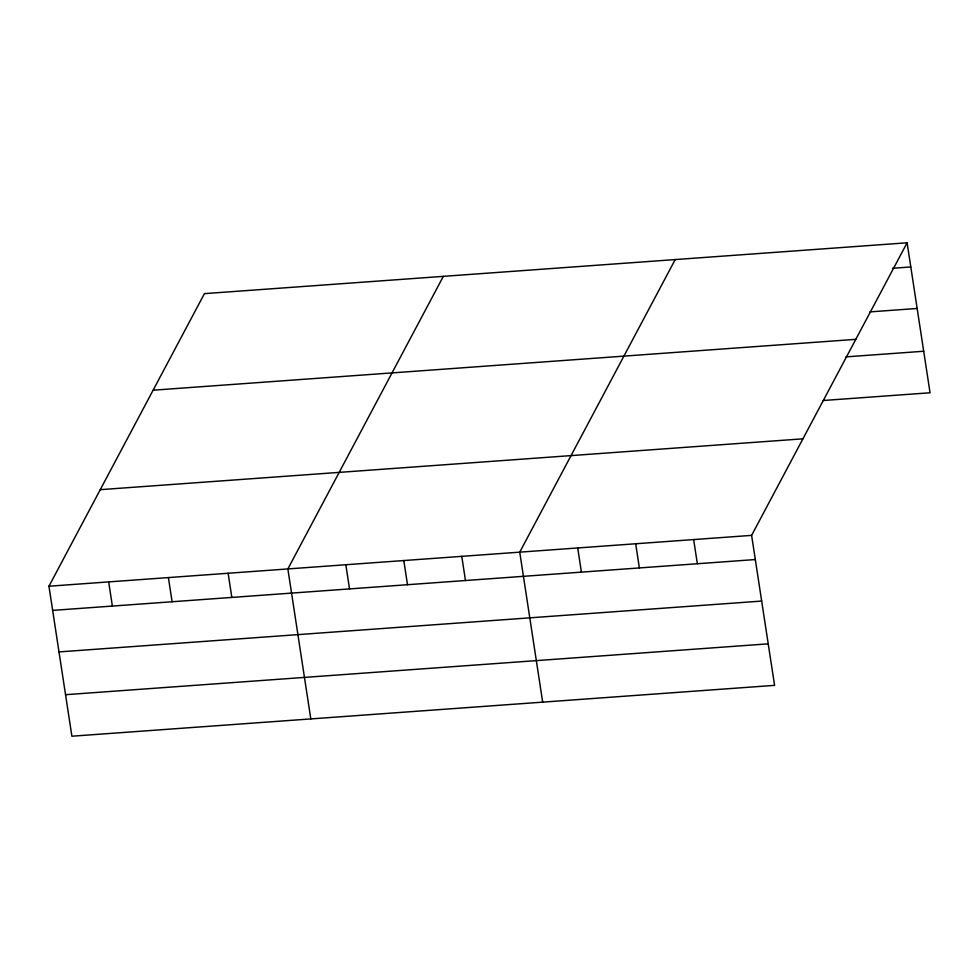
<?xml version="1.0" encoding="UTF-8"?>
<svg xmlns="http://www.w3.org/2000/svg" width="979" height="979" viewBox="0 0 979 979"><rect width="100%" height="100%" fill="white"/><g stroke="black" fill="none" stroke-linecap="round" stroke-linejoin="round"><path stroke-width="1.47" d="M907.105 242.792L751.615 535.378L774.573 685.361L71.895 736.208L48.95 586.225L204.427 293.639L907.105 242.792L930.05 392.775L823.266 400.497M443.34 276.347L287.863 568.946L310.808 718.929M675.216 259.57L519.739 552.156L542.684 702.139M892.493 268.283L910.8 266.949M869.854 311.897L917.152 308.471M153.128 390.193L855.793 339.346M845.893 356.882L923.699 351.253M100.262 489.671L802.927 438.825M48.95 586.225L751.615 535.378M52.646 610.394L755.323 559.547M58.997 651.916L761.674 601.069M65.544 694.698L768.221 643.839M693.646 539.576L697.342 563.745M635.677 543.773L639.373 567.942M577.708 547.959L581.404 572.128M461.77 556.353L465.466 580.523M403.801 560.551L407.497 584.72M345.832 564.748L349.527 588.917M228.131 573.266L231.827 597.435M168.4 577.586L172.096 601.755M108.681 581.905L112.377 606.074"/></g></svg>
